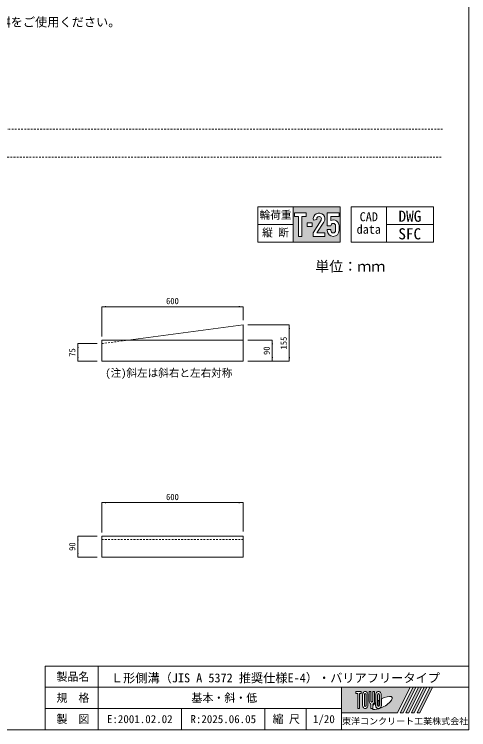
# Model space of a CAD drawing. Units: millimetres at full size, sheet at 1:10. Extents: x 763 to 9194, y 33652 to 39783.
# Drawn here: x 2693 to 4623, y 33652 to 36692 of the extents above; entities that cross this region are included whole.
import ezdxf
from ezdxf.enums import TextEntityAlignment as Align

# ---------------------------------------------------------------- set-up
doc = ezdxf.new("R2010")
doc.units = ezdxf.units.MM
doc.header["$LTSCALE"] = 10
doc.linetypes.add('USER1', pattern=[1.35, 0.75, -0.6])
for name, color, linetype, lineweight in [('(0-0)', 2, 'Continuous', 13), ('0_2', 7, 'Continuous', 20), ('寸法線', 7, 'Continuous', 9), ('本体', 2, 'Continuous', 20), ('枠', 5, 'Continuous', 5), ('ﾊｯﾁﾝｸﾞ', 7, 'Continuous', 5)]:
    doc.layers.add(name, color=color, linetype=linetype, lineweight=lineweight)
doc.styles.add('ＭＳ ゴシック', font='')
doc.styles.get('ＭＳ ゴシック').set_extended_font_data('MS Gothic')

# ---------------------------------------------------------------- blocks, each defined once
blk = doc.blocks.new('filled_arrow')
at = {"color": 0, "linetype": 'Continuous', "lineweight": -2}
blk.add_solid([(7.5, 1.25), (0, 0), (7.5, -1.25)], dxfattribs=at)

msp = doc.modelspace()

# ---------------------------------------------------------------- hatches: boundary and pattern name
at = {"layer": '枠'}
h = msp.add_hatch(color=7, dxfattribs=at)
h.paths.add_polyline_path([(4083.14, 33832.41), (4083.14, 33724.41), (4320.74, 33724.41), (4374.74, 33832.41)])
edge = h.paths.add_edge_path(flags=16)
edge.add_ellipse((4255.65, 33765.93), major_axis=(42.31427, 23.68496), ratio=0.34714733673291803, start_angle=-144.31121591120518, end_angle=72.18990342678569, ccw=False)
edge.add_ellipse((4239.98, 33755.7), major_axis=(-0, 14.4), ratio=0.8463541666666666, start_angle=-160.70345628560645, end_angle=-90.00000000004025)
edge.add_line((4252.17, 33755.7), (4252.17, 33783.15))
edge = h.paths.add_edge_path(flags=16)
edge.add_ellipse((4239.98, 33801.12), major_axis=(-0, 13.29231), ratio=0.8463541470751355, start_angle=-90.00000000002365, end_angle=89.99999999997647, ccw=False)
edge.add_line((4251.23, 33801.12), (4251.23, 33755.7))
edge.add_ellipse((4239.98, 33755.7), major_axis=(0, 13.29231), ratio=0.8463541470751355, start_angle=90.00000000001171, end_angle=-89.99999999998818, ccw=False)
edge.add_line((4228.73, 33755.7), (4228.73, 33801.12))
edge = h.paths.add_edge_path(flags=16)
edge.add_line((4243.73, 33801.12), (4243.73, 33755.7))
edge.add_ellipse((4239.98, 33755.7), major_axis=(-0, 4.43077), ratio=0.8463542107476152, start_angle=89.99999999995299, end_angle=-90.0000000000473, ccw=False)
edge.add_line((4236.23, 33755.7), (4236.23, 33801.12))
edge.add_ellipse((4239.98, 33801.12), major_axis=(-0, 4.43077), ratio=0.8463542107476152, start_angle=-90.00000000008271, end_angle=89.99999999991769, ccw=False)
edge = h.paths.add_edge_path(flags=16)
edge.add_line((4242.79, 33777.91), (4242.79, 33755.7))
edge.add_ellipse((4239.98, 33755.7), major_axis=(0, 3.32308), ratio=0.8463541470751355, start_angle=90.0000000001412, end_angle=-89.99999999985943, ccw=False)
edge.add_line((4237.17, 33755.7), (4237.17, 33774.27))
edge.add_ellipse((4255.65, 33765.93), major_axis=(42.31427, 23.68496), ratio=0.34714733673291803, start_angle=107.79174165369432, end_angle=126.47131861424958, ccw=False)
edge = h.paths.add_edge_path(flags=16)
edge.add_line((4223.1, 33814.41), (4223.1, 33773.7))
edge.add_ellipse((4211.85, 33773.7), major_axis=(0, 13.29231), ratio=0.8463541470751355, start_angle=-163.34116685592517, end_angle=-89.99999999996817, ccw=False)
edge.add_line((4215.6, 33761.17), (4215.6, 33742.41))
edge.add_line((4215.6, 33742.41), (4208.1, 33742.41))
edge.add_line((4208.1, 33742.41), (4208.1, 33761.17))
edge.add_ellipse((4211.85, 33773.7), major_axis=(-0, 13.29231), ratio=0.8463541470751355, start_angle=89.99999999996862, end_angle=163.34116685592508, ccw=False)
edge.add_line((4200.6, 33773.7), (4200.6, 33814.41))
edge.add_line((4200.6, 33814.41), (4208.1, 33814.41))
edge.add_line((4208.1, 33814.41), (4208.1, 33773.7))
edge.add_ellipse((4211.85, 33773.7), major_axis=(0, 4.43077), ratio=0.8463542107476152, start_angle=90.00000000002346, end_angle=-89.99999999997645)
edge.add_line((4215.6, 33773.7), (4215.6, 33814.41))
edge.add_line((4215.6, 33814.41), (4223.1, 33814.41))
edge = h.paths.add_edge_path(flags=16)
edge.add_line((4227.79, 33767.17), (4227.79, 33755.7))
edge.add_ellipse((4239.98, 33755.7), major_axis=(0, 14.4), ratio=0.8463541666666666, start_angle=90.0000000000071, end_angle=-171.5442700514712)
edge.add_ellipse((4255.65, 33765.93), major_axis=(42.31427, 23.68496), ratio=0.34714733673291803, start_angle=-178.6495357198064, end_angle=-148.292442037176, ccw=False)
edge.add_line((4213.99, 33741.3), (4216.54, 33741.3))
edge.add_line((4216.54, 33741.3), (4216.54, 33755.34))
edge.add_ellipse((4255.65, 33765.93), major_axis=(42.31427, 23.68496), ratio=0.34714733673291803, start_angle=148.21912037800874, end_angle=165.90812165398742, ccw=False)
edge = h.paths.add_edge_path(flags=16)
edge.add_ellipse((4183.73, 33801.12), major_axis=(0, 13.29231), ratio=0.8463541470751355, start_angle=-89.99999999998454, end_angle=90.0000000000158, ccw=False)
edge.add_line((4194.98, 33801.12), (4194.98, 33755.7))
edge.add_ellipse((4183.73, 33755.7), major_axis=(-0, 13.29231), ratio=0.8463541470751355, start_angle=89.9999999999726, end_angle=-90.00000000002717, ccw=False)
edge.add_line((4172.48, 33755.7), (4172.48, 33801.12))
edge = h.paths.add_edge_path(flags=16)
edge.add_line((4187.48, 33801.12), (4187.48, 33755.7))
edge.add_ellipse((4183.73, 33755.7), major_axis=(0, 4.43077), ratio=0.8463542107476152, start_angle=90.00000000004701, end_angle=-89.99999999995276, ccw=False)
edge.add_line((4179.98, 33755.7), (4179.98, 33801.12))
edge.add_ellipse((4183.73, 33801.12), major_axis=(-0, 4.43077), ratio=0.8463542107476152, start_angle=-90.00000000008271, end_angle=89.99999999991769, ccw=False)
h.paths.add_polyline_path([(4166.85, 33814.41), (4166.85, 33805.55), (4159.35, 33805.55), (4159.35, 33742.41), (4151.85, 33742.41), (4151.85, 33805.55), (4144.35, 33805.55), (4144.35, 33814.41)], flags=16)
for points in [[(4332.62, 33724.41), (4344.5, 33724.41), (4398.5, 33832.41), (4386.62, 33832.41)], [(4422.26, 33832.41), (4410.38, 33832.41), (4356.38, 33724.41), (4368.26, 33724.41)], [(4446.02, 33832.41), (4434.14, 33832.41), (4380.14, 33724.41), (4392.02, 33724.41)], [(4469.78, 33832.41), (4457.9, 33832.41), (4403.9, 33724.41), (4415.78, 33724.41)]]:
    msp.add_hatch(color=7, dxfattribs=at).paths.add_polyline_path(points)
at = {"layer": 'ﾊｯﾁﾝｸﾞ'}
h = msp.add_hatch(color=256, dxfattribs=at)
h.paths.add_polyline_path([(4077.61, 35723.03), (4077.61, 35873.03), (3877.61, 35873.03), (3877.61, 35723.03)])
h.paths.add_polyline_path([(3915.11, 35748.03), (3900.11, 35748.03), (3900.11, 35833.03), (3882.61, 35833.03), (3882.61, 35848.03), (3932.61, 35848.03), (3932.61, 35833.03), (3915.11, 35833.03)], flags=16)
h.paths.add_polyline_path([(3962.61, 35763.03), (3995.95, 35817.51, 0.53298), (3989.13, 35832.38, 0.53298), (3977.95, 35820.44), (3963.46, 35816.56, -0.5398), (3991.54, 35847.18, -0.5398), (4008.46, 35809.24), (3977.9, 35763.03), (4012.61, 35763.03), (4012.61, 35748.03), (3962.61, 35748.03)], flags=16)
h.paths.add_polyline_path([(3937.61, 35790.53), (3937.61, 35805.53), (3957.61, 35805.53), (3957.61, 35790.53)], flags=16)
h.paths.add_polyline_path([(4022.61, 35773.03), (4022.61, 35778.03), (4037.61, 35778.03), (4037.61, 35773.03, 1), (4057.61, 35773.03), (4057.61, 35793.03, 0.41421), (4047.61, 35803.03, 0.41421), (4037.61, 35793.03), (4022.61, 35793.03), (4022.61, 35848.03), (4072.61, 35848.03), (4072.61, 35833.03), (4037.61, 35833.03), (4037.61, 35815.94, -0.54057), (4072.61, 35793.03), (4072.61, 35773.03, -0.41421), (4047.61, 35748.03, -0.41421)], flags=16)

# ---------------------------------------------------------------- linework, layer by layer
at = {"layer": '(0-0)', "color": 7, "linetype": 'USER1', "lineweight": 9}
for p, q in [((4511.96, 36202.96), (935.19, 36202.96)), ((935.19, 36084.42), (4511.96, 36084.42))]:
    msp.add_line(p, q, dxfattribs=at)
at = {"layer": '寸法線'}
for p, q in [((3064.79, 35449.51), (3664.79, 35449.51)), ((3064.79, 35322.48), (3064.79, 35449.51)), ((3664.79, 35392.48), (3664.79, 35449.51)), ((3684.79, 35372.48), (3861.23, 35372.48)), ((3861.23, 35217.48), (3861.23, 35372.48)), ((2963.3, 35217.48), (2963.3, 35292.48)), ((3044.79, 35292.48), (2963.3, 35292.48)), ((3684.79, 35307.48), (3788.88, 35307.48)), ((3788.88, 35217.48), (3788.88, 35307.48)), ((3044.79, 35217.48), (2963.3, 35217.48)), ((3684.79, 35217.48), (3788.88, 35217.48)), ((3684.79, 35217.48), (3861.23, 35217.48)), ((3064.79, 34617.06), (3664.79, 34617.06)), ((3064.79, 34490.03), (3064.79, 34617.06)), ((3664.79, 34495.03), (3664.79, 34617.06)), ((2963.3, 34385.03), (2963.3, 34475.03)), ((3044.79, 34475.03), (2963.3, 34475.03)), ((3044.79, 34385.03), (2963.3, 34385.03))]:
    msp.add_line(p, q, dxfattribs=at)
at = {"layer": '本体'}
for p, q in [((3177.29, 35307.48), (3664.79, 35372.48)), ((3664.79, 35217.48), (3664.79, 35372.48)), ((3064.79, 35307.48), (3664.79, 35307.48)), ((3064.79, 35217.48), (3064.79, 35307.48)), ((3064.79, 35217.48), (3664.79, 35217.48)), ((3064.79, 34475.03), (3064.79, 34457.81)), ((3064.79, 34475.03), (3564.79, 34475.03)), ((3564.79, 34475.03), (3664.79, 34475.03)), ((3664.79, 34460.03), (3664.79, 34475.03)), ((3064.79, 34460.03), (3064.79, 34385.03)), ((3664.79, 34385.03), (3664.79, 34460.03)), ((3064.79, 34385.03), (3664.79, 34385.03))]:
    msp.add_line(p, q, dxfattribs=at)
at = {"layer": '本体', "linetype": 'USER1', "lineweight": 9}
for p, q in [((3064.79, 35292.48), (3171, 35306.64)), ((3064.79, 34460.03), (3664.79, 34460.03))]:
    msp.add_line(p, q, dxfattribs=at)
at = {"layer": '枠', "lineweight": 13}
for q in [(4623.14, 39252.41), (763.14, 33652.41)]:
    msp.add_line((4623.14, 33652.41), q, dxfattribs=at)
at = {"layer": '枠', "lineweight": 20}
for p, q in [((4623.14, 33922.41), (2823.98, 33922.41)), ((2823.98, 33652.41), (2823.98, 33922.41)), ((3048.74, 33652.41), (3048.74, 33922.41)), ((4623.14, 33832.41), (2823.98, 33832.41)), ((4083.14, 33652.41), (4083.14, 33832.41)), ((4083.14, 33742.41), (2823.98, 33742.41)), ((3403.34, 33652.41), (3403.34, 33742.41)), ((3757.93, 33652.41), (3757.93, 33742.41)), ((3932.38, 33652.41), (3932.38, 33742.41))]:
    msp.add_line(p, q, dxfattribs=at)
at = {"layer": '枠'}
for p, q in [((4083.14, 33832.41), (4374.74, 33832.41)), ((4083.14, 33832.41), (4083.14, 33724.41)), ((4374.74, 33832.41), (4320.74, 33724.41)), ((4386.62, 33832.41), (4332.62, 33724.41)), ((4398.5, 33832.41), (4344.5, 33724.41)), ((4410.38, 33832.41), (4356.38, 33724.41)), ((4422.26, 33832.41), (4368.26, 33724.41)), ((4434.14, 33832.41), (4380.14, 33724.41)), ((4386.62, 33832.41), (4398.5, 33832.41)), ((4446.02, 33832.41), (4392.02, 33724.41)), ((4457.9, 33832.41), (4403.9, 33724.41)), ((4410.38, 33832.41), (4422.26, 33832.41)), ((4469.78, 33832.41), (4415.78, 33724.41)), ((4434.14, 33832.41), (4446.02, 33832.41)), ((4457.9, 33832.41), (4469.78, 33832.41)), ((4144.35, 33814.41), (4166.85, 33814.41)), ((4144.35, 33814.41), (4144.35, 33805.55)), ((4151.85, 33805.55), (4144.35, 33805.55)), ((4151.85, 33805.55), (4151.85, 33742.41)), ((4166.85, 33805.55), (4159.35, 33805.55)), ((4159.35, 33805.55), (4159.35, 33742.41)), ((4166.85, 33814.41), (4166.85, 33805.55)), ((4172.48, 33801.12), (4172.48, 33755.7)), ((4179.98, 33755.7), (4179.98, 33801.12)), ((4187.48, 33801.12), (4187.48, 33755.7)), ((4194.98, 33755.7), (4194.98, 33801.12)), ((4200.6, 33773.7), (4200.6, 33814.41)), ((4200.6, 33814.41), (4208.1, 33814.41)), ((4208.1, 33814.41), (4208.1, 33773.7)), ((4215.6, 33773.7), (4215.6, 33814.41)), ((4215.6, 33814.41), (4223.1, 33814.41)), ((4223.1, 33814.41), (4223.1, 33773.7)), ((4228.73, 33801.12), (4228.73, 33755.7)), ((4236.23, 33755.7), (4236.23, 33801.12)), ((4243.73, 33801.12), (4243.73, 33755.7)), ((4251.23, 33755.7), (4251.23, 33801.12)), ((4227.79, 33767.17), (4227.79, 33755.7)), ((4237.17, 33755.7), (4237.17, 33774.27)), ((4242.79, 33777.91), (4242.79, 33755.7)), ((4252.17, 33755.7), (4252.17, 33783.15)), ((4159.35, 33742.41), (4151.85, 33742.41)), ((4208.1, 33761.17), (4208.1, 33742.41)), ((4215.6, 33742.41), (4208.1, 33742.41)), ((4213.99, 33741.3), (4216.54, 33741.3)), ((4215.6, 33761.17), (4215.6, 33742.41)), ((4216.54, 33755.34), (4216.54, 33741.3)), ((4083.14, 33724.41), (4320.74, 33724.41)), ((4332.62, 33724.41), (4344.5, 33724.41)), ((4356.38, 33724.41), (4368.26, 33724.41)), ((4380.14, 33724.41), (4392.02, 33724.41)), ((4403.9, 33724.41), (4415.78, 33724.41))]:
    msp.add_line(p, q, dxfattribs=at)
for centre, major_axis, ratio, start_param, end_param in [((4183.73, 33801.12), (0, 13.29231), 0.846354, 4.712388980384918, 7.853981633974716), ((4183.73, 33801.12), (-0, 4.43077), 0.846354, 4.712388980383468, 7.853981633973267), ((4239.98, 33801.12), (-0, 13.29231), 0.846354, 4.712388980384341, 7.8539816339741355), ((4239.98, 33801.12), (-0, 4.43077), 0.846354, 4.712388980383468, 7.853981633973267), ((4211.85, 33773.7), (-0, 13.29231), 0.846354, 1.5707963267944334, 2.8017557441350194), ((4211.85, 33773.7), (0, 4.43077), 0.846354, 1.5707963267952432, 4.712388980385038), ((4211.85, 33773.7), (0, 13.29231), 0.846354, 3.4814295630445655, 4.71238898038516), ((4255.65, 33765.93), (42.31427, 23.68496), 0.347147, 2.0815196641223093, 2.515512607316709), ((4255.65, 33765.93), (42.31427, 23.68496), 0.347147, 1.6817405097970755, 1.8219833196616206), ((4255.65, 33765.93), (42.31427, 23.68496), 0.347147, 4.262185332381624, 7.74291628133857), ((4183.73, 33755.7), (-0, 13.29231), 0.846354, 1.5707963267944913, 4.712388980384287), ((4183.73, 33755.7), (0, 4.43077), 0.846354, 1.5707963267955911, 4.712388980385388), ((4255.65, 33765.93), (42.31427, 23.68496), 0.347147, 3.2093975090572187, 4.200445063285375), ((4239.98, 33755.7), (0, 14.4), 0.846354, 1.5707963267950016, 3.3154678663292625), ((4239.98, 33755.7), (0, 13.29231), 0.846354, 1.57079632679507, 4.7123889803848655), ((4239.98, 33755.7), (-0, 4.43077), 0.846354, 1.5707963267942016, 4.712388980383992), ((4239.98, 33755.7), (0, 3.32308), 0.846354, 1.5707963267969827, 4.712388980386767), ((4239.98, 33755.7), (-0, 14.4), 0.846354, 3.533843800014154, 4.7123889803840955)]:
    msp.add_ellipse(centre, major_axis=major_axis, ratio=ratio, start_param=start_param, end_param=end_param, dxfattribs=at)
at = {"layer": 'ﾊｯﾁﾝｸﾞ', "lineweight": 13}
for p, q in [((3727.61, 35873.03), (3727.61, 35723.03)), ((3727.61, 35873.03), (4077.61, 35873.03)), ((3877.61, 35873.03), (3877.61, 35723.03)), ((4077.61, 35873.03), (4077.61, 35723.03)), ((4123.83, 35873.03), (4123.83, 35723.03)), ((4123.83, 35873.03), (4473.83, 35873.03)), ((4273.83, 35873.03), (4273.83, 35723.03)), ((4473.83, 35873.03), (4473.83, 35723.03)), ((3727.61, 35798.03), (3877.61, 35798.03)), ((4273.83, 35798.03), (4473.83, 35798.03)), ((3727.61, 35723.03), (4077.61, 35723.03)), ((4123.83, 35723.03), (4473.83, 35723.03))]:
    msp.add_line(p, q, dxfattribs=at)
at = {"layer": 'ﾊｯﾁﾝｸﾞ'}
for p, q in [((3963.46, 35816.56), (3977.95, 35820.44)), ((4037.61, 35778.03), (4037.61, 35773.03)), ((4057.61, 35773.03), (4057.61, 35793.03)), ((4072.61, 35793.03), (4072.61, 35773.03))]:
    msp.add_line(p, q, dxfattribs=at)
for points in [[(3900.11, 35748.03), (3900.11, 35833.03), (3882.61, 35833.03), (3882.61, 35848.03), (3932.61, 35848.03), (3932.61, 35833.03), (3915.11, 35833.03), (3915.11, 35748.03)], [(3937.61, 35805.53), (3957.61, 35805.53), (3957.61, 35790.53), (3937.61, 35790.53)]]:
    msp.add_lwpolyline(points, close=True, dxfattribs=at)
for points in [[(4037.61, 35793.03), (4022.61, 35793.03), (4022.61, 35848.03), (4072.61, 35848.03), (4072.61, 35833.03), (4037.61, 35833.03), (4037.61, 35815.94)], [(3995.95, 35817.51), (3962.61, 35763.03), (3962.61, 35748.03), (4012.61, 35748.03), (4012.61, 35763.03), (3977.9, 35763.03), (4008.46, 35809.24)], [(4022.61, 35773.03), (4022.61, 35778.03), (4037.61, 35778.03)]]:
    msp.add_lwpolyline(points, dxfattribs=at)
for centre, radius, start, end in [((3987.55, 35822.66), 24.847, 327.32155, 194.20268), ((3987.55, 35822.66), 9.85, 328.53575, 192.98848), ((4047.61, 35793.03), 25, 0, 113.57818), ((4047.61, 35793.03), 10, 0, 180), ((4047.61, 35773.03), 25, 180, 0), ((4047.61, 35773.03), 10, 180, 0)]:
    msp.add_arc(centre, radius, start, end, dxfattribs=at)

# ---------------------------------------------------------------- block references
at = {"layer": '寸法線', "xscale": 2.4, "yscale": 2.4}
for p in [(3064.79, 35449.51), (3064.79, 34617.06)]:
    msp.add_blockref('filled_arrow', p, dxfattribs=at)
for p, rotation in [((3664.79, 35449.51), 180), ((3861.23, 35372.48), 270), ((2963.3, 35292.48), 270), ((3788.88, 35307.48), 270), ((2963.3, 35217.48), 90), ((3788.88, 35217.48), 90), ((3861.23, 35217.48), 90), ((3664.79, 34617.06), 180), ((2963.3, 34475.03), 270), ((2963.3, 34385.03), 90)]:
    msp.add_blockref('filled_arrow', p, dxfattribs=dict(at, rotation=rotation))

# ---------------------------------------------------------------- texts
at = {"layer": '0_2', "style": 'ＭＳ ゴシック'}
for s, height, p in [('（注)250B・300につきましては、専用のＬ形街渠桝をご使用ください。', 37.98, (1486.74, 36628.25)), ('DWG', 47.47, (4325.11, 35795.88)), ('SFC', 47.47, (4324.25, 35721.17)), ('単位：ｍｍ', 43.67, (3971.14, 35585.8)), ('(注)斜左は斜右と左右対称', 32.99, (3079.58, 35141.5))]:
    msp.add_text(s, height=height, dxfattribs=at).set_placement(p, align=Align.BOTTOM_LEFT)
at = {"layer": '寸法線', "style": 'ＭＳ ゴシック'}
for p in [(3364.79, 35473.51), (3364.79, 34641.06)]:
    msp.add_text('600', height=26.58, dxfattribs=at).set_placement(p, align=Align.MIDDLE_CENTER)
for s, p in [('155', (3837.23, 35294.98)), ('75', (2939.3, 35254.98)), ('90', (3764.88, 35262.48)), ('90', (2939.3, 34430.03))]:
    msp.add_text(s, height=26.58, rotation=90, dxfattribs=at).set_placement(p, align=Align.MIDDLE_CENTER)
at = {"layer": '枠', "color": 7, "style": 'ＭＳ ゴシック'}
for s, height, p in [('製品名', 34.18, (2942.1, 33877.41)), ('Ｌ形側溝（JIS A 5372 推奨仕様E-4）・バリアフリータイプ', 37.98, (3802.2, 33872.41)), ('規\u3000格', 34.18, (2942.1, 33787.41)), ('基本・斜・低', 34.18, (3585.25, 33787.41)), ('製\u3000図', 34.18, (2942.1, 33697.41)), ('E:2001.02.02', 34.18, (3226.04, 33697.41)), ('R:2025.06.05', 34.18, (3580.63, 33697.41)), ('縮 尺', 34.18, (3848.22, 33697.41)), ('1/20', 34.18, (4007.99, 33697.41)), ('東洋コンクリート工業株式会社', 27.34, (4353.14, 33688.41))]:
    msp.add_text(s, height=height, dxfattribs=at).set_placement(p, align=Align.MIDDLE_CENTER)
at = {"layer": 'ﾊｯﾁﾝｸﾞ', "style": 'ＭＳ ゴシック'}
for s, p in [('輪荷重', (3802.61, 35839.24)), ('縦 断', (3802.61, 35764.24))]:
    msp.add_text(s, height=33.23, dxfattribs=at).set_placement(p, align=Align.MIDDLE_CENTER)
for s, p in [('CAD', (4159.98, 35850.6)), ('data', (4147.03, 35797.26))]:
    msp.add_text(s, height=37.98, dxfattribs=at).set_placement(p, align=Align.TOP_LEFT)

doc.saveas('drawing.dxf')
